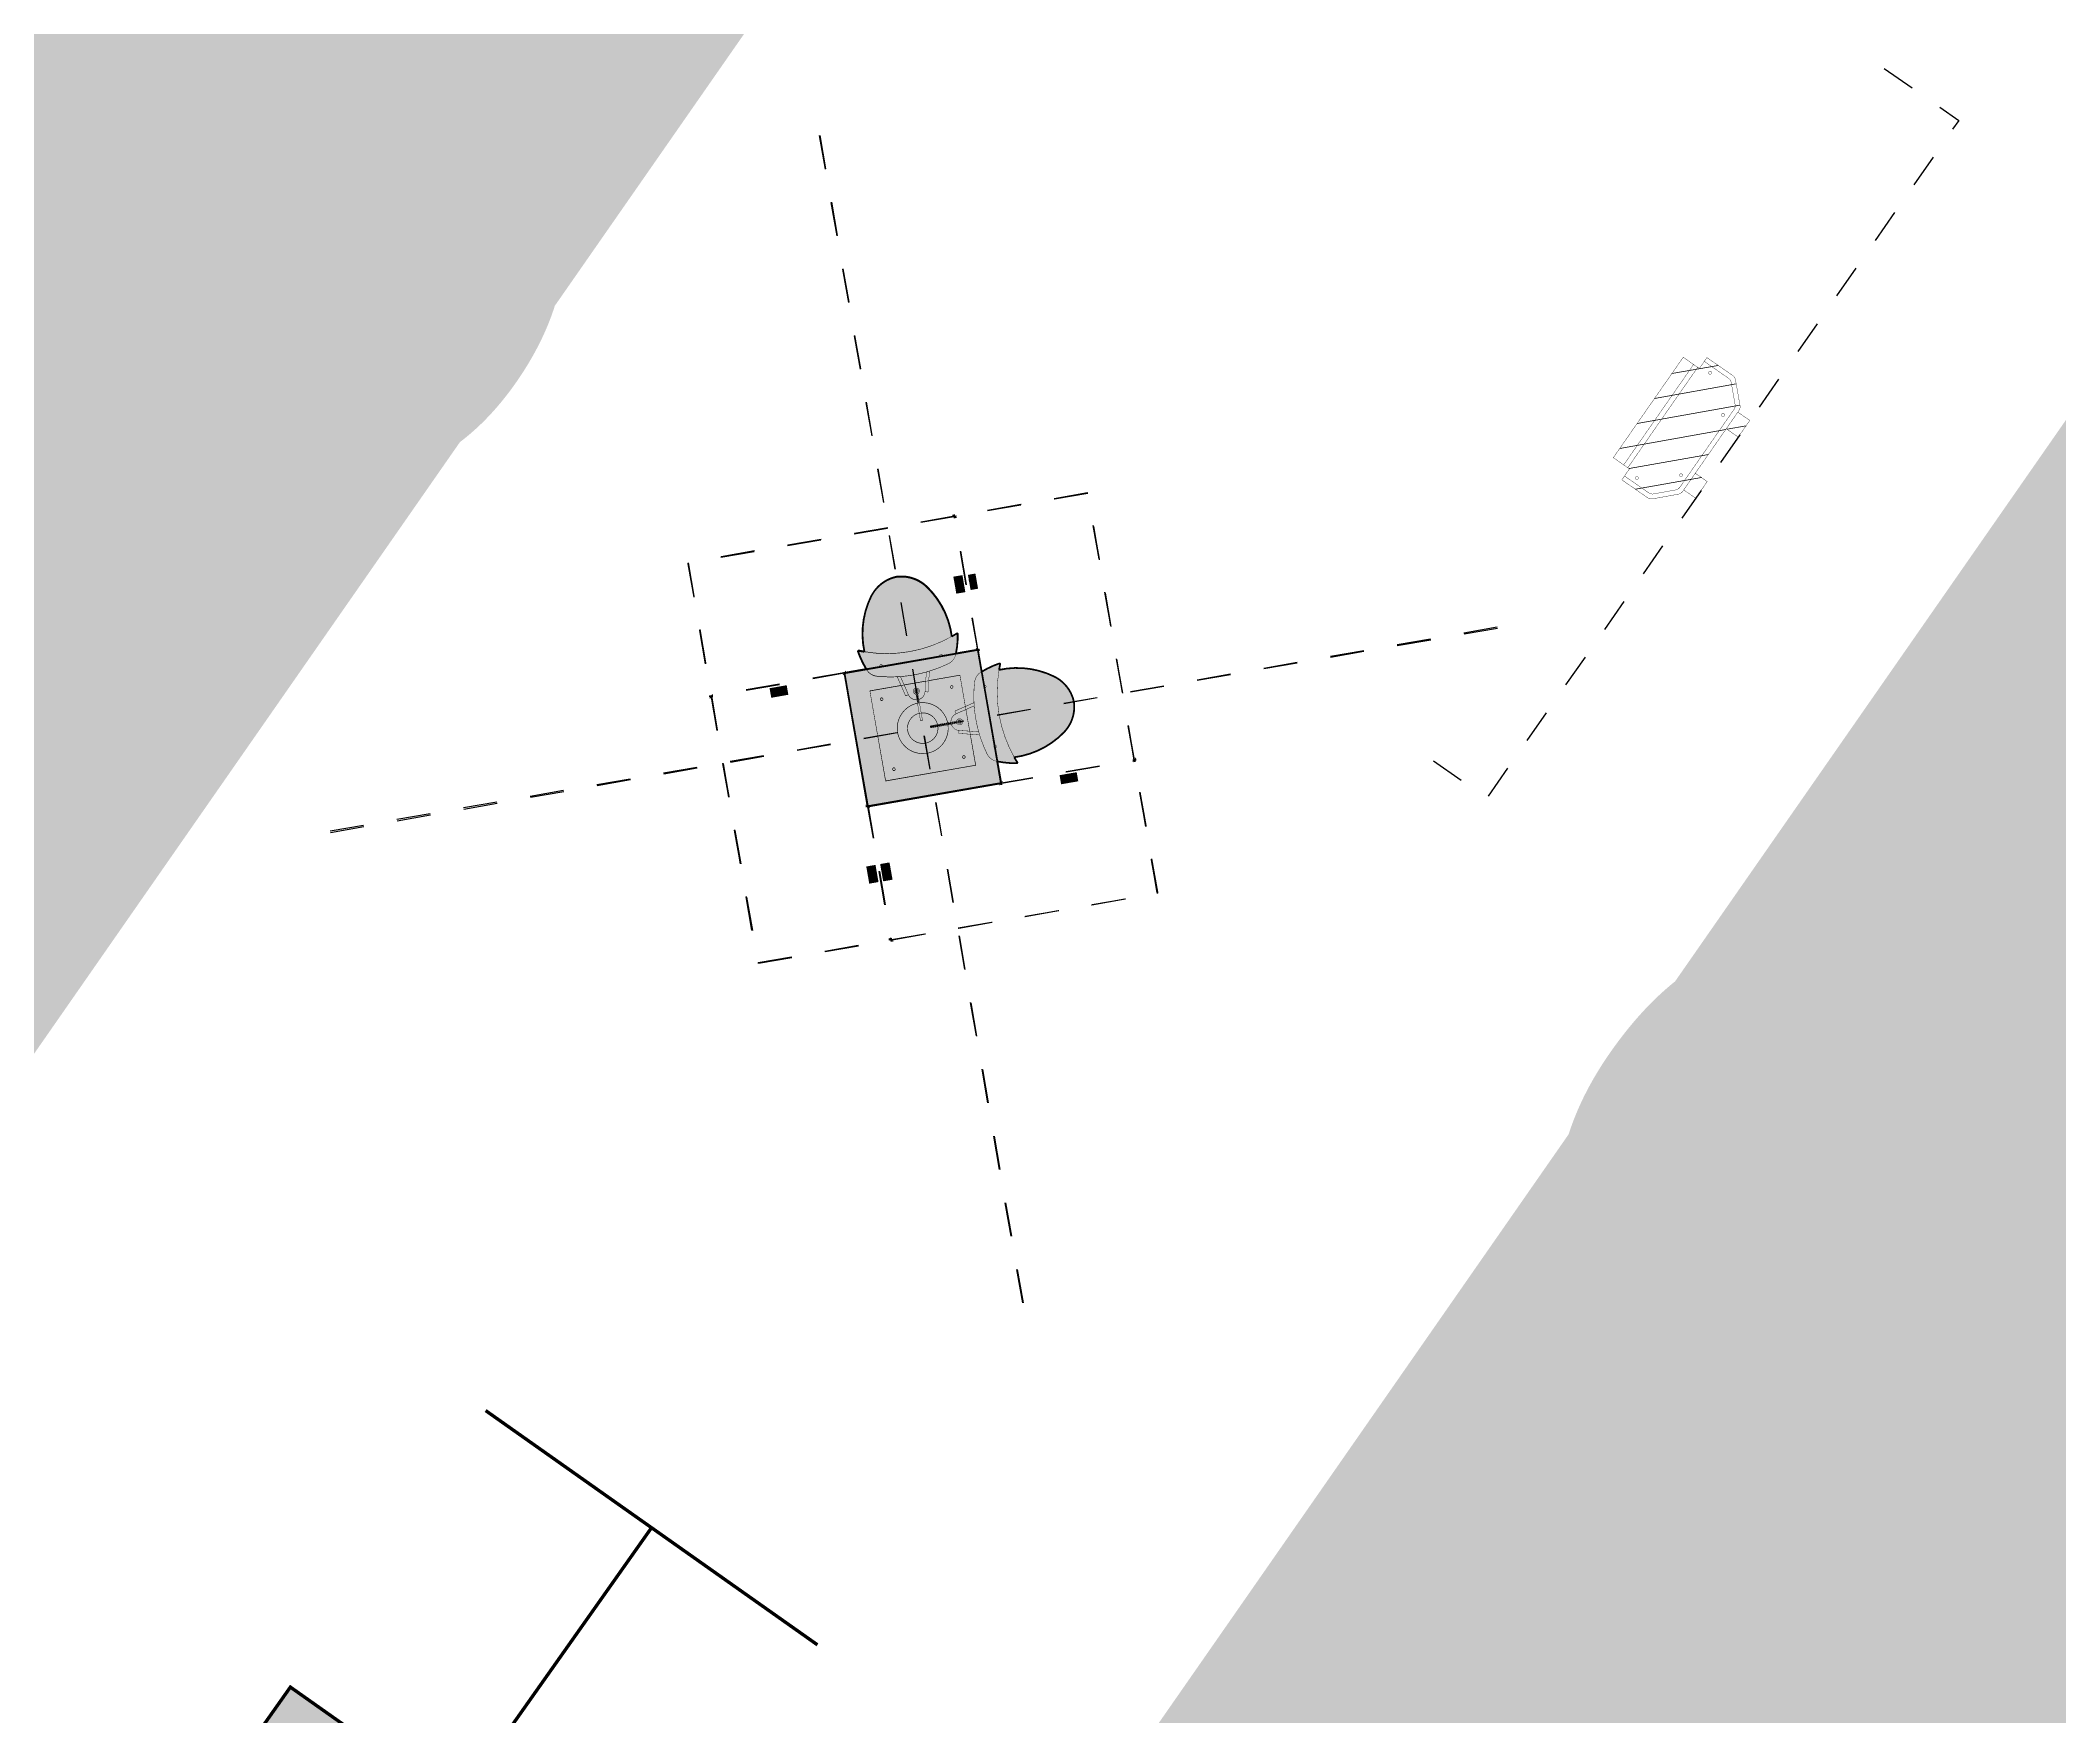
# Model space of a CAD drawing. Extents: x 218857 to 219044, y 632203 to 632441.
# Drawn here: x 218921.48 to 218927.44, y 632284.2 to 632289.16 of the extents above; entities that cross this region are included whole.
import ezdxf
from ezdxf.enums import TextEntityAlignment as Align

# ---------------------------------------------------------------- set-up
doc = ezdxf.new("R2018")
doc.units = 0
doc.header["$MEASUREMENT"] = 0
doc.linetypes.add('TRAZOS', pattern=[19.049999999999997, 12.7, -6.35])
doc.layers.get('0').update_dxf_attribs({"color": 4})
doc.layers.get('Defpoints').update_dxf_attribs({"color": 3, "lineweight": 30})
doc.layers.add('PC_T7200_002_SG-GRAL-HIDDEN DATA', color=150, linetype='TRAZOS', true_color=0x007fff, plot=False)
doc.layers.add('PC_T7200_520_SG-LOT 25-SIGNALS', color=1, linetype='Continuous', true_color=0xff0000)
doc.layers.add('PC_T7200_522_SG-LOT 25-AXLE COUNTER', color=7, linetype='Continuous', true_color=0xff0002)
doc.styles.add('ARIAL NARROW', font='ARIALN.TTF')
doc.styles.get("Standard").update_dxf_attribs({"font": 'arial.ttf'})
doc.dimstyles.new('1-10', dxfattribs={"dimscale": 10, "dimtxt": 0.0018, "dimasz": 0.001, "dimexe": 0.0005, "dimexo": 0.0005, "dimgap": 0.0008, "dimtad": 1, "dimzin": 1, "dimtxsty": 'ARIAL NARROW', "dimblk": 'ARCHTICK', "dimcen": 0.0015, "dimdle": 0.0005, "dimclrd": 256, "dimclre": 256, "dimclrt": 256, "dimazin": 0, "dimtfac": 1, "dimtmove": 0, "dimatfit": 3, "dimfxl": 0.004, "dimfxlon": 1, "dimtfill": 2, "dimtfillclr": 255, "dimlwd": -1, "dimlwe": -1, "dimarcsym": 0})

# ---------------------------------------------------------------- blocks, each defined once
blk = doc.blocks.new('_ArchTick')
at = {"color": 0, "linetype": 'ByBlock', "const_width": 0.15}
blk.add_lwpolyline([(-0.5, -0.5), (0.5, 0.5)], dxfattribs=at)
blk = doc.blocks.new('*D9')
at = {"layer": 'Defpoints', "color": 0, "linetype": 'TRAZOS', "ltscale": 0.005, "transparency": 16777216}
for p in [(-1.220024815875804, 0.05799999999999272), (-1.220024815875804, 0.05799999999999272), (-0.2200000000011642, 0.05799999999999272)]:
    blk.add_point(p, dxfattribs=at)
at = {"layer": 'PC_T7200_002_SG-GRAL-HIDDEN DATA', "ltscale": 0.005, "transparency": 16777216}
for p, q in [((-1.220024815875804, 0.05799999999999273), (-1.220024815875804, 0.06299999999999273)), ((-0.2200000000011642, 0.05799999999999273), (-0.2200000000011642, 0.06299999999999273)), ((-0.2150000000011641, 0.05799999999999272), (-1.225024815875804, 0.05799999999999272))]:
    blk.add_line(p, q, dxfattribs=at)
at = {"layer": 'PC_T7200_002_SG-GRAL-HIDDEN DATA', "linetype": 'TRAZOS', "ltscale": 0.005, "transparency": 16777216, "xscale": 0.01, "yscale": 0.01, "zscale": 0.01, "rotation": 180}
blk.add_blockref('_ArchTick', (-1.220024815875804, 0.05799999999999272), dxfattribs=at)
at = {"layer": 'PC_T7200_002_SG-GRAL-HIDDEN DATA', "linetype": 'TRAZOS', "ltscale": 0.005, "transparency": 16777216, "xscale": 0.01, "yscale": 0.01, "zscale": 0.01}
blk.add_blockref('_ArchTick', (-0.2200000000011642, 0.05799999999999272), dxfattribs=at)
at = {"layer": 'PC_T7200_002_SG-GRAL-HIDDEN DATA', "linetype": 'TRAZOS', "ltscale": 0.005, "transparency": 16777216, "insert": (-0.7200124079384841, 0.07681718963164347), "char_height": 0.018, "attachment_point": 5, "style": 'ARIAL NARROW', "bg_fill": 1, "box_fill_scale": 1.1, "bg_fill_color": 255, "bg_fill_transparency": 0}
blk.add_mtext('1,00', dxfattribs=at)
blk = doc.blocks.new('*D10')
at = {"layer": 'Defpoints', "color": 0, "linetype": 'TRAZOS', "ltscale": 0.005, "transparency": 16777216}
for p in [(0.2200000000011642, 0.05799999999999272), (1.219975184124195, 0.05799999999999107), (1.219975184124195, 0.05799999999999107)]:
    blk.add_point(p, dxfattribs=at)
at = {"layer": 'PC_T7200_002_SG-GRAL-HIDDEN DATA', "ltscale": 0.005, "transparency": 16777216}
for p, q in [((0.2200000000011642, 0.05799999999999438), (0.2200000000011642, 0.06299999999999438)), ((1.219975184124195, 0.05799999999999107), (1.219975184124195, 0.06299999999999106)), ((0.2150000000011641, 0.05799999999999107), (1.224975184124195, 0.05799999999999107))]:
    blk.add_line(p, q, dxfattribs=at)
at = {"layer": 'PC_T7200_002_SG-GRAL-HIDDEN DATA', "linetype": 'TRAZOS', "ltscale": 0.005, "transparency": 16777216, "xscale": 0.01, "yscale": 0.01, "zscale": 0.01, "rotation": 180}
blk.add_blockref('_ArchTick', (0.2200000000011642, 0.05799999999999107), dxfattribs=at)
at = {"layer": 'PC_T7200_002_SG-GRAL-HIDDEN DATA', "linetype": 'TRAZOS', "ltscale": 0.005, "transparency": 16777216, "xscale": 0.01, "yscale": 0.01, "zscale": 0.01}
blk.add_blockref('_ArchTick', (1.219975184124195, 0.05799999999999107), dxfattribs=at)
at = {"layer": 'PC_T7200_002_SG-GRAL-HIDDEN DATA', "linetype": 'TRAZOS', "ltscale": 0.005, "transparency": 16777216, "insert": (0.7199875920626797, 0.07681718963164182), "char_height": 0.018, "attachment_point": 5, "style": 'ARIAL NARROW', "bg_fill": 1, "box_fill_scale": 1.1, "bg_fill_color": 255, "bg_fill_transparency": 0}
blk.add_mtext('1,00', dxfattribs=at)
blk = doc.blocks.new('*D18')
at = {"layer": 'Defpoints', "color": 0, "linetype": 'TRAZOS', "ltscale": 0.005, "transparency": 16777216}
for p in [(0.1998254115829177, 0.5998543394666401), (0.1998254115829275, 0.5998543394666401), (0.1999302742263326, 0.1997845262979824)]:
    blk.add_point(p, dxfattribs=at)
at = {"layer": 'PC_T7200_002_SG-GRAL-HIDDEN DATA', "ltscale": 0.005, "transparency": 16777216}
for p, q in [((0.1998254115829078, 0.5998543394666401), (0.1948254115829078, 0.5998543394666401)), ((0.1998254115829276, 0.1947845262979824), (0.1998254115829275, 0.6048543394666401)), ((0.1998254115829276, 0.1997845262979824), (0.1948254115829276, 0.1997845262979824))]:
    blk.add_line(p, q, dxfattribs=at)
at = {"layer": 'PC_T7200_002_SG-GRAL-HIDDEN DATA', "linetype": 'TRAZOS', "ltscale": 0.005, "transparency": 16777216, "xscale": 0.01, "yscale": 0.01, "zscale": 0.01}
for p, rotation in [((0.1998254115829275, 0.5998543394666401), 90), ((0.1998254115829276, 0.1997845262979824), 270)]:
    blk.add_blockref('_ArchTick', p, dxfattribs=dict(at, rotation=rotation))
at = {"layer": 'PC_T7200_002_SG-GRAL-HIDDEN DATA', "linetype": 'TRAZOS', "ltscale": 0.005, "transparency": 16777216, "insert": (0.1810082219512769, 0.3998194328823111), "char_height": 0.018, "attachment_point": 5, "rotation": 90, "style": 'ARIAL NARROW', "bg_fill": 1, "box_fill_scale": 1.25, "bg_fill_color": 255, "bg_fill_transparency": 0}
blk.add_mtext('0,40', dxfattribs=at)
blk = doc.blocks.new('*D19')
at = {"layer": 'Defpoints', "color": 0, "linetype": 'TRAZOS', "ltscale": 0.005, "transparency": 16777216}
for p in [(0.2002095269009924, -0.2002154493326174), (0.5995878779013221, -0.2002154493326174), (0.5995878779013221, -0.2002154493326174)]:
    blk.add_point(p, dxfattribs=at)
at = {"layer": 'PC_T7200_002_SG-GRAL-HIDDEN DATA', "ltscale": 0.005, "transparency": 16777216}
for p, q in [((0.1952095269009924, -0.2002154493326174), (0.6045878779013221, -0.2002154493326174)), ((0.2002095269009924, -0.2002154493326174), (0.2002095269009924, -0.1952154493326174)), ((0.5995878779013221, -0.2002154493326174), (0.5995878779013221, -0.1952154493326174))]:
    blk.add_line(p, q, dxfattribs=at)
at = {"layer": 'PC_T7200_002_SG-GRAL-HIDDEN DATA', "linetype": 'TRAZOS', "ltscale": 0.005, "transparency": 16777216, "xscale": 0.01, "yscale": 0.01, "zscale": 0.01, "rotation": 180}
blk.add_blockref('_ArchTick', (0.2002095269009924, -0.2002154493326174), dxfattribs=at)
at = {"layer": 'PC_T7200_002_SG-GRAL-HIDDEN DATA', "linetype": 'TRAZOS', "ltscale": 0.005, "transparency": 16777216, "xscale": 0.01, "yscale": 0.01, "zscale": 0.01}
blk.add_blockref('_ArchTick', (0.5995878779013221, -0.2002154493326174), dxfattribs=at)
at = {"layer": 'PC_T7200_002_SG-GRAL-HIDDEN DATA', "linetype": 'TRAZOS', "ltscale": 0.005, "transparency": 16777216, "insert": (0.3998987024011572, -0.1813982597009666), "char_height": 0.018, "attachment_point": 5, "style": 'ARIAL NARROW', "bg_fill": 1, "box_fill_scale": 1.25, "bg_fill_color": 255, "bg_fill_transparency": 0}
blk.add_mtext('0,40', dxfattribs=at)
blk = doc.blocks.new('*D20')
at = {"layer": 'Defpoints', "color": 0, "linetype": 'TRAZOS', "ltscale": 0.005, "transparency": 16777216}
for p in [(-0.5993081402864358, 0.1997845262979823), (-0.5993081402864358, 0.1997845262979823), (-0.199929789286106, 0.1997845262979823)]:
    blk.add_point(p, dxfattribs=at)
at = {"layer": 'PC_T7200_002_SG-GRAL-HIDDEN DATA', "ltscale": 0.005, "transparency": 16777216}
for p, q in [((-0.194929789286106, 0.1997845262979823), (-0.6043081402864358, 0.1997845262979823)), ((-0.5993081402864358, 0.1997845262979823), (-0.5993081402864358, 0.2047845262979823)), ((-0.199929789286106, 0.1997845262979823), (-0.199929789286106, 0.2047845262979823))]:
    blk.add_line(p, q, dxfattribs=at)
at = {"layer": 'PC_T7200_002_SG-GRAL-HIDDEN DATA', "linetype": 'TRAZOS', "ltscale": 0.005, "transparency": 16777216, "xscale": 0.01, "yscale": 0.01, "zscale": 0.01, "rotation": 180}
blk.add_blockref('_ArchTick', (-0.5993081402864358, 0.1997845262979823), dxfattribs=at)
at = {"layer": 'PC_T7200_002_SG-GRAL-HIDDEN DATA', "linetype": 'TRAZOS', "ltscale": 0.005, "transparency": 16777216, "xscale": 0.01, "yscale": 0.01, "zscale": 0.01}
blk.add_blockref('_ArchTick', (-0.199929789286106, 0.1997845262979823), dxfattribs=at)
at = {"layer": 'PC_T7200_002_SG-GRAL-HIDDEN DATA', "linetype": 'TRAZOS', "ltscale": 0.005, "transparency": 16777216, "insert": (-0.3996189647862709, 0.218601715929633), "char_height": 0.018, "attachment_point": 5, "style": 'ARIAL NARROW', "bg_fill": 1, "box_fill_scale": 1.25, "bg_fill_color": 255, "bg_fill_transparency": 0}
blk.add_mtext('0,40', dxfattribs=at)
blk = doc.blocks.new('*D13')
at = {"layer": 'Defpoints', "color": 0, "linetype": 'TRAZOS', "ltscale": 0.005, "transparency": 16777216}
for p in [(-0.1999996024547671, -0.2002154493326175), (-0.1999996024547671, -0.6002154493326176), (-0.1999996024547674, -0.6002154493326176)]:
    blk.add_point(p, dxfattribs=at)
at = {"layer": 'PC_T7200_002_SG-GRAL-HIDDEN DATA', "ltscale": 0.005, "transparency": 16777216}
for p, q in [((-0.1999996024547675, -0.2002154493326175), (-0.2049996024547675, -0.2002154493326175)), ((-0.1999996024547675, -0.1952154493326175), (-0.1999996024547674, -0.6052154493326176)), ((-0.1999996024547674, -0.6002154493326176), (-0.2049996024547674, -0.6002154493326176))]:
    blk.add_line(p, q, dxfattribs=at)
at = {"layer": 'PC_T7200_002_SG-GRAL-HIDDEN DATA', "linetype": 'TRAZOS', "ltscale": 0.005, "transparency": 16777216, "xscale": 0.01, "yscale": 0.01, "zscale": 0.01}
for p, rotation in [((-0.1999996024547675, -0.2002154493326175), 90), ((-0.1999996024547674, -0.6002154493326176), 270)]:
    blk.add_blockref('_ArchTick', p, dxfattribs=dict(at, rotation=rotation))
at = {"layer": 'PC_T7200_002_SG-GRAL-HIDDEN DATA', "linetype": 'TRAZOS', "ltscale": 0.005, "transparency": 16777216, "insert": (-0.2188167920864183, -0.4002154493326174), "char_height": 0.018, "attachment_point": 5, "rotation": 90, "style": 'ARIAL NARROW', "bg_fill": 1, "box_fill_scale": 1.1, "bg_fill_color": 255, "bg_fill_transparency": 0}
blk.add_mtext('0,40', dxfattribs=at)
blk = doc.blocks.new('PC_T7200_(CAFS)_P1')
at = {"lineweight": 0}
h = blk.add_hatch(dxfattribs=at)
h.set_pattern_fill('ANSI31', color=256, scale=0.02)
h.set_pattern_definition([(45, (0, 0), (-0.04490128060534577, 0.04490128060534577), [])])
edge = h.paths.add_edge_path()
edge.add_line((-0.2200000000011642, 0.05799999999999272), (-0.2200000000011642, 0.150749987067627))
edge.add_arc((-0.2000747624312768, 0.1507499870918174), 0.01992523756988734, 134.8360176547205, 180.0000000695605, ccw=False)
edge.add_line((-0.214123651443515, 0.1648795238760954), (-0.1594869286345784, 0.2192043941067254))
edge.add_arc((-0.1454380397448777, 0.2050748573540543), 0.01992523746107528, 89.99999988377391, 134.8360174689338, ccw=False)
edge.add_line((-0.1454380397044588, 0.2250000948151296), (-0.1398878562322352, 0.2250000000530576))
edge.add_line((-0.1398878562322352, 0.2250000000530576), (-0.139999999984866, 0.2679999999999723))
edge.add_line((-0.139999999984866, 0.2679999999999723), (-0.0801121438271366, 0.2679999999999723))
edge.add_line((-0.0801121438271366, 0.2679999999999723), (-0.0801121438271366, 0.2250000000530576))
edge.add_line((-0.0801121438271366, 0.2250000000530576), (0.08011214373982511, 0.2250000000530576))
edge.add_line((0.08011214373982511, 0.2250000000530576), (0.07999999998719431, 0.2679999999999723))
edge.add_line((0.07999999998719431, 0.2679999999999723), (0.1398878561449237, 0.2679999999999723))
edge.add_line((0.1398878561449237, 0.2679999999999723), (0.1398878561449237, 0.2250000000530576))
edge.add_line((0.1398878561449237, 0.2250000000530576), (0.1454380397044588, 0.2250000948151296))
edge.add_arc((0.1454380397303258, 0.2050748573893285), 0.01992523742580116, 45.16398248922161, 90.0000000743816, ccw=False)
edge.add_line((0.1594869286054745, 0.2192043941067254), (0.214123651443515, 0.1648795237596801))
edge.add_arc((0.2000747625712357, 0.1507499870336098), 0.01992523742992847, 9.78178036348254e-08, 45.163982512657924, ccw=False)
edge.add_line((0.2200000000011642, 0.150749987067627), (0.2200000000011642, 0.05799999999999272))
edge.add_line((0.2200000000011642, 0.05799999999999272), (0.1806871313310694, 0.05799999999999272))
edge.add_line((0.1806871313310694, 0.05799999999999272), (0.1806871313310694, 0))
edge.add_line((0.1806871313310694, 0), (-0.1806871313310694, 0))
edge.add_line((-0.1806871313310694, 0), (-0.1806871313310694, 0.05799999999999272))
edge.add_line((-0.1806871313310694, 0.05799999999999272), (-0.2200000000011642, 0.05799999999999272))
at = {"const_width": 0.001, "flags": 128}
for points in [[(-0.2200000000011642, 0.05799999999999272), (-0.2200000000011642, 0.150749987067627, -0.1996562915409382), (-0.214123651443515, 0.1648795238760954), (-0.1594869286345784, 0.2192043941067254, -0.1981686549439758), (-0.1454380397044588, 0.2250000948151296), (-0.1398878562322352, 0.2250000000530576), (-0.139999999984866, 0.2679999999999723), (-0.0801121438271366, 0.2679999999999723), (-0.0801121438271366, 0.2250000000530576), (0.08011214373982511, 0.2250000000530576), (0.07999999998719431, 0.2679999999999723), (0.1398878561449237, 0.2679999999999723), (0.1398878561449237, 0.2250000000530576), (0.1454380397044588, 0.2250000948151296, -0.1981686549439758), (0.1594869286054745, 0.2192043941067254), (0.214123651443515, 0.1648795237596801, -0.1996562915409381), (0.2200000000011642, 0.150749987067627), (0.2200000000011642, 0.05799999999999272), (0.1806871313310694, 0.05799999999999272), (0.1806871313310694, 0), (-0.1806871313310694, 0), (-0.1806871313310694, 0.05799999999999272)], [(-0.1135330315055325, 0.1938041272520742, 1), (-0.1045330315055326, 0.1938041272520742, 1)], [(0.1035215124529787, 0.1938041272520742, 1), (0.1125215124529786, 0.1938041272520742, 1)], [(-0.1949559752729255, 0.09139999999999998, 1), (-0.1859559752729256, 0.09139999999999998, 1)], [(0.1839329371969216, 0.09139999999999998, 1), (0.1929329371969215, 0.09139999999999998, 1)]]:
    blk.add_lwpolyline(points, format="xyb", close=True, dxfattribs=at)
blk.add_lwpolyline([(-0.206204032379901, 0.05799999999999272), (-0.206204032379901, 0.1450123670110202, -0.1996562915409382), (-0.2003276838222519, 0.1591419037030732), (-0.1537955675448757, 0.2054084264272547, -0.1981686549439758), (-0.1397466786147561, 0.2112041272520742), (0.1397466785856523, 0.2112041272520742, -0.1981686549439758), (0.1537955675157718, 0.2054084264272547), (0.2003276838222519, 0.1591419037030732, -0.1996562915409382), (0.2062040323507972, 0.1450123670110202), (0.2062040323507972, 0.05799999999999272)], format="xyb", dxfattribs=at)
for points in [[(-0.1398878562322352, 0.2250000000530576), (-0.0801121438271366, 0.2250000000530576)], [(0.1398878561449237, 0.2250000000530576), (0.08011214373982511, 0.2250000000530576)], [(0.1806871313310694, 0.05203820171300322), (-0.1806871313310694, 0.05203820171300322)], [(-0.1806871313310694, 0.03730017109774053), (0.1806871313310694, 0.03730017109774053)]]:
    blk.add_lwpolyline(points, dxfattribs=at)
at = {"layer": 'PC_T7200_002_SG-GRAL-HIDDEN DATA', "linetype": 'TRAZOS', "ltscale": 0.005, "flags": 128}
blk.add_lwpolyline([(1.219975184124195, 0), (1.219975184124196, 0.2679999999999723), (-1.220024815875804, 0.2679999999999723), (-1.220024815875804, 0)], dxfattribs=at)
at = {"layer": 'PC_T7200_002_SG-GRAL-HIDDEN DATA', "linetype": 'TRAZOS', "ltscale": 0.005}
for base, p1, p2, picture, middle in [((-1.220024815875804, 0.05799999999999272), (-0.2200000000011642, 0.05799999999999272), (-1.220024815875804, 0.05799999999999272), '*D9', (-0.7200124079384841, 0.07681718963164347)), ((1.219975184124195, 0.05799999999999107), (0.2200000000011642, 0.05799999999999272), (1.219975184124195, 0.05799999999999107), '*D10', (0.7199875920626797, 0.07681718963164182))]:
    dim = blk.add_linear_dim(base=base, p1=p1, p2=p2, dimstyle='1-10', dxfattribs=at)
    dim.commit()
    dim.dimension.update_dxf_attribs({"geometry": picture, "text_midpoint": middle})
blk = doc.blocks.new('*U33')
at = {"color": 0, "xscale": -1, "rotation": 180}
blk.add_blockref('PC_T7200_(CAFS)_P1', (0, -0.6000000000000005), dxfattribs=at)
at = {"style": 'ARIAL NARROW'}
for tag, height, flags, p in [('AT018', 0.25, 9, (2.214742717153568, 0.9778455024445423)), ('AT008', 0.25, 9, (2.214742717140977, 0.5778455024445419)), ('AT004', 0.25, 9, (2.214742717128384, 0.1778455024445424)), ('AT000', 0.25, 8, (2.214742717115792, -0.2221544975554568)), ('AT003', 0.25, 8, (2.214742717103199, -0.6221544975554572)), ('AT001', 0.4999999999999999, 8, (2.214699083828053, -2.022154497555455)), ('GIS01', 0.25, 9, (2.214699083806018, -2.722154497555455)), ('GIS02', 0.25, 9, (2.214699083793427, -3.122154497555456)), ('GIS03', 0.25, 9, (2.214699083780832, -3.522154497555455)), ('GIS04', 0.25, 9, (2.214699083768242, -3.922154497555455)), ('GIS05', 0.25, 9, (2.214699083755649, -4.322154497555456)), ('GIS06', 0.25, 9, (2.214699083743056, -4.722154497555456)), ('GIS07', 0.25, 9, (2.214699083730464, -5.122154497555456)), ('GIS08', 0.25, 9, (2.214699083717871, -5.522154497555455)), ('GIS09', 0.25, 9, (2.21469908370528, -5.922154497555455)), ('GIS10', 0.25, 9, (2.214699083692686, -6.322154497555456))]:
    blk.add_attdef(tag, text='', height=height, rotation=359.9999999981962, dxfattribs=dict(at, flags=flags)).set_placement(p, align=Align.MIDDLE_CENTER)
at = {"lineweight": 30, "flags": 104}
for tag, p in [('X=INSERTIONPOINT', (-2.776304349756874, -0.9876217552428104)), ('Y=INSERTIONPOINT', (-2.776092184910496, -1.387621755242817))]:
    blk.add_attdef(tag, text='', height=0.25, dxfattribs=at).set_placement(p, align=Align.MIDDLE_CENTER)
at = {"style": 'ARIAL NARROW', "flags": 9}
for tag, rotation, p in [('AT006', 359.9999999981962, (5.214699083828053, -2.022154497649897)), ('AT005', 359.9999999981962, (8.214699083828055, -2.022154497744339)), ('AT007', 314.9999999981962, (11.00308743147637, -2.022154497832118))]:
    blk.add_attdef(tag, text='', height=0.25, rotation=rotation, dxfattribs=at).set_placement(p, align=Align.MIDDLE_LEFT)
blk = doc.blocks.new('*U39')
at = {"layer": 'PC_T7200_002_SG-GRAL-HIDDEN DATA', "linetype": 'TRAZOS', "ltscale": 0.005}
blk.add_line((-5.012860116708008, 0.187838208023475), (-1.012860116708009, 0.1878382078763295), dxfattribs=at)
at = {"color": 0, "xscale": -1, "rotation": 180}
blk.add_blockref('PC_T7200_(CAFS)_P1', (0, -0.6000000000000005), dxfattribs=at)
at = {"style": 'ARIAL NARROW'}
for tag, height, flags, p in [('AT018', 0.25, 9, (-3.012816483366577, 3.1878382079499)), ('AT008', 0.25, 9, (-3.012816483381291, 2.7878382079499)), ('AT004', 0.25, 9, (-3.012816483396006, 2.3878382079499)), ('AT000', 0.25, 8, (-3.012816483410721, 1.9878382079499)), ('AT003', 0.25, 8, (-3.012816483425435, 1.5878382079499)), ('AT001', 0.5, 8, (-3.012860116708009, 0.1878382079499018)), ('GIS01', 0.25, 9, (-3.012860116733759, -0.5121617920500984)), ('GIS02', 0.25, 9, (-3.012860116748474, -0.9121617920500974)), ('GIS03', 0.25, 9, (-3.012860116763189, -1.312161792050098)), ('GIS04', 0.25, 9, (-3.012860116777903, -1.712161792050096)), ('GIS05', 0.25, 9, (-3.012860116792618, -2.112161792050098)), ('GIS06', 0.25, 9, (-3.012860116807333, -2.512161792050099)), ('GIS07', 0.25, 9, (-3.012860116822047, -2.912161792050097)), ('GIS08', 0.25, 9, (-3.012860116836762, -3.312161792050098)), ('GIS09', 0.25, 9, (-3.012860116851477, -3.7121617920501)), ('GIS10', 0.25, 9, (-3.01286011686619, -4.112161792050098))]:
    blk.add_attdef(tag, text='', height=height, rotation=359.9999999978923, dxfattribs=dict(at, flags=flags)).set_placement(p, align=Align.MIDDLE_CENTER)
at = {"lineweight": 30, "flags": 104}
for tag, p in [('X=INSERTIONPOINT', (-8.003863550287448, 1.222370950289029)), ('Y=INSERTIONPOINT', (-8.003651385443192, 0.8223709502890214))]:
    blk.add_attdef(tag, text='', height=0.25, dxfattribs=at).set_placement(p, align=Align.MIDDLE_CENTER)
at = {"style": 'ARIAL NARROW', "flags": 9}
for tag, rotation, p in [('AT006', 359.9999999978923, (-0.01286011670800802, 0.187838207839543)), ('AT005', 359.9999999978923, (2.987139883291992, 0.1878382077291832)), ('AT007', 314.9999999978922, (5.77552823094031, 0.1878382076266075))]:
    blk.add_attdef(tag, text='', height=0.25, rotation=rotation, dxfattribs=at).set_placement(p, align=Align.MIDDLE_LEFT)
blk = doc.blocks.new('PC_T7200_(CAFS)_BQ1')
h = blk.add_hatch(color=255)
h.dxf.hatch_style = 1
h.paths.add_polyline_path([(0.1999302742263325, 0.1997845262979823), (-0.1998599761174447, 0.1997845262979822), (-0.199999602454767, -0.2002154493326174), (-0.1343418751112662, -0.2002383682039834, 0.054192459885816), (-0.1494960569648304, -0.2558042024631642, 0.5841678409130379), (-0.1467670674767373, -0.2579723626524836, -0.01084924391094635), (-0.1309783669577555, -0.2519514031328498, 0.1685763664127019), (-0.08397709844084536, -0.4086544499752965, 0.2306936481726479), (3.514905444421124e-05, -0.4536734373069677, 0.2306924025069526), (0.08404654033782644, -0.4086538316872964, 0.1685759887756587), (0.1310486650666433, -0.2519514031328497, -0.01084924391577494), (0.1468373646507923, -0.2579723651249878, 0.5841678380595307), (0.1495663541419263, -0.2558042049529353, 0.05419246192721883), (0.1344121732201559, -0.2002383682039834), (0.2000699005636548, -0.2002154493326174)])
h = blk.add_hatch(color=0)
h.dxf.hatch_style = 1
h.paths.add_polyline_path([(0.003008679905519562, -0.02296317009147941), (0.003016337042693194, -0.04489925135712978, 29.9602874050286), (-0.002984990719423122, -0.04490134621579499), (-0.002992647856594253, -0.02296526495014461)])
at = {"color": 0, "flags": 128}
for points, const_width in [([(0.1344121732201559, -0.2002383682039834), (0.2000699005636548, -0.2002154493326174), (0.1999302742263325, 0.1997845262979823), (-0.1998599761174447, 0.1997845262979823), (-0.199999602454767, -0.2002154493326174), (-0.1343418751112662, -0.2002383682039834)], 0.005), ([(0.04160792548547909, -0.1352707590389386), (0.1350472152438156, -0.1352381425724758), (0.1349529674661267, 0.1347618409781859), (-0.135047016084535, 0.1346675932004899), (-0.134952768306839, -0.1353323903501717), (-0.04151347854843856, -0.1352997738837018)], 0.001), ([(-0.04818634480643191, -0.1624022104735019), (-0.03346393456296703, -0.1026058389226066)], 0.001), ([(-0.02486908066070037, -0.1047229704604504), (-0.03346393456296703, -0.1026058389226066)], 0.001), ([(0.02494218501983148, -0.1047055830479309), (0.03353555879106529, -0.1025824516865299)], 0.001), ([(0.04829971118595444, -0.1623685304849474), (0.03353555879106529, -0.1025824516865299)], 0.001), ([(-0.03239658402628742, -0.1352965914870339), (0.03249103096333505, -0.1352739414356066)], 0.001)]:
    blk.add_lwpolyline(points, dxfattribs=dict(at, const_width=const_width))
at = {"color": 0, "const_width": 0.001, "flags": 128}
for points in [[(-0.1050372438918858, 0.1086770542286288, 22918.31179205733), (-0.1050365459369405, 0.1086770542895366)], [(0.1049431952734776, 0.1086770542286288, -22918.31179205733), (0.1049424973185322, 0.1086770542895366)], [(-0.1050372438918858, -0.1091533558229187, -22918.31179205733), (-0.1050365459369405, -0.1091533558838265)], [(4.0617368973761e-05, -0.1163601860744734, 1.000089810340721), (3.677768616205945e-05, -0.1053603055384826, 1.000089810340721)], [(3.988464797521907e-05, -0.1142610951330667, 0.9999999999997388), (3.751051173828124e-05, -0.107459696087929, 0.9999999999997388)], [(0.1049431952734776, -0.1091533558229187, 22918.31179205733), (0.1049424973185322, -0.1091533558838265)], [(-0.0899331613742691, -0.2060156570925074, 22918.31179205733), (-0.0899338593292145, -0.2060156571534151)], [(0.09003373287736571, -0.2059528367929744, 22918.31179205733), (0.09003303492242032, -0.2059528368538821)]]:
    blk.add_lwpolyline(points, format="xyb", close=True, dxfattribs=at)
at = {"color": 0, "flags": 128}
for points, const_width in [([(0.003026922845378754, -0.07522534095063804, 50.1597662558647), (-0.002974404916742168, -0.07522743580929614)], 0.001), ([(0.003016337042692774, -0.0448992513571298, 29.96028740503221), (-0.00298499071942282, -0.044901346215795)], 0.001), ([(0.03892372968529378, -0.1613225639634379), (0.02494633616819164, -0.1047223929641632, 0.08696530387047699), (0.02113046142598285, -0.09617862266290444, 0.2122528525180013), (0.003030468810784503, -0.08538378314085548), (0.003008679905519562, -0.02296317009147941), (-0.002992647856594255, -0.02296526495014461), (-0.002970858951336419, -0.08538587799952779, 0.2122528525180013), (-0.02106331093661162, -0.09619335106853555, 0.08696530387047699), (-0.02487322007250747, -0.104739783270638), (-0.03881109581297459, -0.1613496985375065)], 0.001), ([(-0.002970858951336419, -0.08538587799952779), (-0.002964928119084442, -0.1023764601563002, 0.8430598238932915), (4.183917040712082e-05, -0.1198603892204773, 0.8430598238932914), (0.003036399643029375, -0.102374365297635), (0.003030468810784503, -0.08538378314085548)], 0.001), ([(-0.1342723477234851, -0.2003321567985807, -0.002449954726749466), (-0.1333067980586196, -0.1979057957000947, -0.2310939804273659), (-0.1072381735935013, -0.1744640838164031, -0.03895083144523995), (-0.04818634480643191, -0.1624022104735019, -0.03101260562403125), (5.564558913540019e-05, -0.1594128637660646, -0.03101260562403125), (0.04829971118595444, -0.1623685304849474, -0.03895083144523995), (0.1073599463579169, -0.1743891749381277, -0.2310939804273659), (0.1334449298711247, -0.1978126817775632, -0.002449954726751359), (0.1344121732201555, -0.2002383682039834)], 0.001), ([(-0.1343787358675793, -0.200332193935074, 0.05409977318056679), (-0.1494964174444942, -0.2558064737915089, 0.5837821957835276), (-0.1467670689447402, -0.2579723632490953, -0.01084924492834517), (-0.1309783669577556, -0.2519514031328498, 0.1692337643552827), (-0.08360190306397719, -0.4091708260705644, 0.2291492769623433), (3.514905444390592e-05, -0.4536734373069677, 0.2291492769624395), (0.0836722011728881, -0.4091708260705289, 0.1692337643552418), (0.1310486650666434, -0.2519514031328498, -0.0108513263686187), (0.1468403703547558, -0.2579735838366233, 0.5836242357491792), (0.1495663542669021, -0.2558042057374763, 0.05409761224135461), (0.1344490339764689, -0.200332193935074)], 0.005), ([(0.1310486650666431, -0.2519514031328498, 0.08595552589622335), (8.004660092786331e-05, -0.2293166105093007, 0.0859555258962226), (-0.1308727378835359, -0.252042830953819)], 0.001)]:
    blk.add_lwpolyline(points, format="xyb", dxfattribs=dict(at, const_width=const_width))
at = {"layer": 'PC_T7200_002_SG-GRAL-HIDDEN DATA', "linetype": 'TRAZOS', "ltscale": 0.005}
blk.add_line((1.777070704617048, -0.0002210613790993438), (-1.771069221793691, -0.0002210613790993438), dxfattribs=at)
at = {"layer": 'PC_T7200_002_SG-GRAL-HIDDEN DATA', "linetype": 'TRAZOS', "ltscale": 0.005, "flags": 128}
blk.add_lwpolyline([(-0.5993779534550969, -0.6002154493326174), (0.5994482515639843, -0.6002154493326174), (0.5994482515639842, 0.5997845262979823), (-0.599377953455097, 0.5997845262979823)], close=True, dxfattribs=at)
at = {"layer": 'PC_T7200_002_SG-GRAL-HIDDEN DATA', "linetype": 'TRAZOS', "ltscale": 0.005}
for base, p1, p2, picture, middle in [((0.1998254115829275, 0.5998543394666401), (0.1999302742263325, 0.1997845262979823), (0.1998254115829176, 0.5998543394666399), '*D18', (0.1810082219512769, 0.3998194328823111)), ((-0.1999996024547674, -0.6002154493326176), (-0.199999602454767, -0.2002154493326174), (-0.199999602454767, -0.6002154493326174), '*D13', (-0.2188167920864183, -0.4002154493326174))]:
    dim = blk.add_linear_dim(base=base, p1=p1, p2=p2, angle=90, dimstyle='1-10', dxfattribs=at)
    dim.commit()
    dim.dimension.update_dxf_attribs({"geometry": picture, "text_midpoint": middle})
for base, p1, p2, picture, middle in [((-0.5993081402864358, 0.1997845262979823), (-0.199929789286106, 0.1997845262979823), (-0.5993081402864358, 0.1997845262979823), '*D20', (-0.3996189647862709, 0.218601715929633)), ((0.5995878779013221, -0.2002154493326174), (0.2002095269009924, -0.2002154493326174), (0.5995878779013221, -0.2002154493326174), '*D19', (0.3998987024011572, -0.1813982597009666))]:
    dim = blk.add_linear_dim(base=base, p1=p1, p2=p2, dimstyle='1-10', dxfattribs=at)
    dim.commit()
    dim.dimension.update_dxf_attribs({"geometry": picture, "text_midpoint": middle})
blk = doc.blocks.new('*U195')
at = {"true_color": 0xffffff}
h = blk.add_hatch(color=7, dxfattribs=at)
h.dxf.hatch_style = 1
h.paths.add_polyline_path([(2.331645337865269, 2.46542096706688), (1.486286538028474, 3.317106648253587), (2.337972219173919, 4.16246544804943), (3.183331019010717, 3.310779766862728)])
at = {"color": 0, "const_width": 0.01, "flags": 128}
blk.add_lwpolyline([(2.331645337865269, 2.46542096706688), (1.486286538028474, 3.317106648253587), (2.337972219173919, 4.16246544804943), (3.183331019010717, 3.310779766862728)], close=True, dxfattribs=at)
for points in [[(1.908965937988159, 2.891263807701215), (1.199227870332565, 2.186798141170545)], [(0.7765484704141672, 2.612640981763898), (1.621907270250964, 1.760955300577191)]]:
    blk.add_lwpolyline(points, dxfattribs=at)
at = {"color": 0}
blk.add_blockref('PC_T7200_(CAFS)_BQ1', (0, 0), dxfattribs=at)
at = {"style": 'ARIAL NARROW'}
for tag, height, rotation, flags, p in [('GIS10', 0.25, 225.1593772757216, 9, (-3.380453937408579, 10.48592621541365)), ('GIS09', 0.25, 225.1593772757216, 9, (-3.096825548458449, 10.20387136794323)), ('GIS08', 0.25, 225.1593772757216, 9, (-2.813197159508323, 9.921816520472825)), ('GIS07', 0.25, 225.1593772757216, 9, (-2.529568770558194, 9.639761673002413)), ('GIS06', 0.25, 225.1593772757216, 9, (-2.245940381608069, 9.357706825532004)), ('GIS05', 0.25, 225.1593772757216, 9, (-1.962311992657941, 9.075651978061595)), ('GIS04', 0.25, 225.1593772757216, 9, (-1.678683603707816, 8.793597130591182)), ('GIS03', 0.25, 225.1593772757216, 9, (-1.395055214757691, 8.511542283120773)), ('GIS02', 0.25, 225.1593772757216, 9, (-1.111426825807563, 8.229487435650368)), ('GIS01', 0.25, 225.1593772757216, 9, (-0.8277984368574361, 7.947432588179955)), ('AT001', 0.4999999999999982, 225.1593772823916, 8, (-0.3314487575341323, 7.453836605740996)), ('AT003', 0.25, 225.1593772757216, 8, (0.7321577023682586, 6.396130927092703)), ('AT000', 0.25, 225.1593772757216, 8, (1.015786091318388, 6.114076079622297)), ('AT004', 0.25, 225.1593772757216, 9, (1.299414480268512, 5.832021232151888)), ('AT008', 0.25, 225.1593772757216, 9, (1.583042869218639, 5.549966384681478))]:
    blk.add_attdef(tag, text='', height=height, rotation=rotation, dxfattribs=dict(at, flags=flags)).set_placement(p, align=Align.MIDDLE_CENTER)
at = {"lineweight": 30, "flags": 5}
for tag, p in [('Y=INSERTIONPOINT', (0.1649009244680091, 6.960240622033524)), ('X=INSERTIONPOINT', (0.4485293134181347, 6.678185774563113))]:
    blk.add_attdef(tag, text='', height=0.25, rotation=225.1593772757216, dxfattribs=at).set_placement(p, align=Align.MIDDLE_CENTER)
at = {"style": 'ARIAL NARROW', "flags": 9}
for tag, rotation, p in [('AT005', 225.1593772757216, (-2.606719825077329, 1.959856360461758)), ('AT006', 225.1593772757216, (2.003429485226604, 1.606171875968118)), ('AT007', 180.1593772757215, (-2.078177996011992, -2.498206278184831))]:
    blk.add_attdef(tag, text='', height=0.25, rotation=rotation, dxfattribs=at).set_placement(p, align=Align.MIDDLE_LEFT)
blk = doc.blocks.new('*U192')
at = {"color": 0, "const_width": 0.01, "flags": 128}
blk.add_lwpolyline([(-3.321332928040324, 1.476727835979786), (-2.471879211512455, 2.324329383569788)], dxfattribs=at)
at = {"color": 0}
blk.add_blockref('PC_T7200_(CAFS)_BQ1', (0, 0), dxfattribs=at)
at = {"style": 'ARIAL NARROW'}
blk.add_attdef('AT009', text='', height=0.5, rotation=44.93746731577158, dxfattribs=at).set_placement((-4.874343014066787, 3.882587281586685), align=Align.MIDDLE_CENTER)
at = {"style": 'ARIAL NARROW', "flags": 9}
for tag, rotation, p in [('AT006', 315.3104523742536, (0.1117538955763964, 3.30350789855611)), ('AT007', 270.3104523742534, (4.226879980156892, -0.7672631550891369)), ('AT005', 315.3104523742536, (-1.790163853439625, -2.884950270833923))]:
    blk.add_attdef(tag, text='', height=0.25, rotation=rotation, dxfattribs=at).set_placement(p, align=Align.MIDDLE_LEFT)
at = {"style": 'ARIAL NARROW'}
for tag, height, rotation, flags, p in [('AT008', 0.25, 315.3104523742536, 9, (-3.830918447103731, 2.872723924688075)), ('AT004', 0.25, 315.3104523742536, 9, (-4.112224455557644, 2.588352812217549)), ('AT000', 0.25, 315.3104523742536, 8, (-4.393530464011557, 2.30398169974702)), ('AT003', 0.25, 315.3104523742536, 8, (-4.674836472465473, 2.019610587276491)), ('AT001', 0.4999999999999983, 315.3104523809235, 8, (-5.729734004798377, 0.9532189141709182)), ('GIS01', 0.25, 315.3104523742536, 9, (-6.222019518962007, 0.4555694686885801)), ('GIS02', 0.25, 315.3104523742536, 9, (-6.503325527415921, 0.171198356218051)), ('GIS03', 0.25, 315.3104523742536, 9, (-6.784631535869836, -0.113172756252478)), ('GIS04', 0.25, 315.3104523742536, 9, (-7.065937544323751, -0.3975438687230071)), ('GIS05', 0.25, 315.3104523742536, 9, (-7.347243552777669, -0.6819149811935352)), ('GIS06', 0.25, 315.3104523742536, 9, (-7.628549561231583, -0.9662860936640678)), ('GIS07', 0.25, 315.3104523742536, 9, (-7.909855569685496, -1.250657206134598)), ('GIS08', 0.25, 315.3104523742536, 9, (-8.191161578139411, -1.535028318605125)), ('GIS09', 0.25, 315.3104523742536, 9, (-8.472467586593325, -1.819399431075654)), ('GIS10', 0.25, 315.3104523742536, 9, (-8.753773595047242, -2.103770543546182))]:
    blk.add_attdef(tag, text='', height=height, rotation=rotation, dxfattribs=dict(at, flags=flags)).set_placement(p, align=Align.MIDDLE_CENTER)
at = {"lineweight": 30, "flags": 27}
for tag, p in [('X=INSERTIONPOINT', (-4.956142480919387, 1.735239474805963)), ('Y=INSERTIONPOINT', (-5.237448489373302, 1.450868362335433))]:
    blk.add_attdef(tag, text='', height=0.25, rotation=315.3104523742536, dxfattribs=at).set_placement(p, align=Align.MIDDLE_CENTER)
blk = doc.blocks.new('*U194')
at = {"color": 0}
blk.add_blockref('PC_T7200_(CAFS)_BQ1', (0, 0), dxfattribs=at)
at = {"style": 'ARIAL NARROW'}
blk.add_attdef('AT009', text='', height=0.5000000000000001, rotation=314.9274861433962, dxfattribs=at).set_placement((4.025691783040854, 5.015285339522366), align=Align.MIDDLE_CENTER)
for tag, height, rotation, flags, p in [('GIS10', 0.2499999999999999, 225.3004712021948, 9, (2.880403369275111, 4.183598440046772)), ('GIS09', 0.2499999999999999, 225.3004712021948, 9, (3.164725472710275, 3.90224289718649)), ('GIS08', 0.2499999999999999, 225.3004712021948, 9, (3.449047576145438, 3.620887354326211)), ('GIS07', 0.2499999999999999, 225.3004712021948, 9, (3.733369679580604, 3.339531811465926)), ('GIS06', 0.2499999999999999, 225.3004712021948, 9, (4.01769178301577, 3.058176268605646)), ('GIS05', 0.2499999999999999, 225.3004712021948, 9, (4.302013886450935, 2.776820725745367)), ('GIS04', 0.2499999999999999, 225.3004712021948, 9, (4.5863359898861, 2.495465182885085)), ('GIS03', 0.2499999999999999, 225.3004712021948, 9, (4.870658093321263, 2.2141096400248)), ('GIS02', 0.2499999999999999, 225.3004712021948, 9, (5.154980196756428, 1.932754097164519)), ('GIS01', 0.2499999999999999, 225.3004712021948, 9, (5.439302300191591, 1.651398554304239)), ('AT001', 0.4999999999999981, 225.3004712088646, 8, (5.936865979862154, 1.159026354929703)), ('AT003', 0.2499999999999999, 225.3004712021948, 8, (7.003073869084997, 0.1039430685726923)), ('AT000', 0.2499999999999999, 225.3004712021948, 8, (7.287395972520163, -0.1774124742875938)), ('AT004', 0.2499999999999999, 225.3004712021948, 9, (7.571718075955325, -0.4587680171478754)), ('AT008', 0.2499999999999999, 225.3004712021948, 9, (7.856040179390492, -0.7401235600081544))]:
    blk.add_attdef(tag, text='', height=height, rotation=rotation, dxfattribs=dict(at, flags=flags)).set_placement(p, align=Align.MIDDLE_CENTER)
at = {"lineweight": 30, "flags": 43}
for tag, p in [('Y=INSERTIONPOINT', (6.434429662214671, 0.6666541542932511)), ('X=INSERTIONPOINT', (6.718751765649837, 0.3852986114329695))]:
    blk.add_attdef(tag, text='', height=0.2499999999999999, rotation=225.3004712021948, dxfattribs=at).set_placement(p, align=Align.MIDDLE_CENTER)
at = {"style": 'ARIAL NARROW', "flags": 9}
for tag, rotation, p in [('AT005', 225.3004712021948, (1.62197361812813, -2.521768655809754)), ('AT006', 225.3004712021948, (8.286137316188233, -4.682870887290825)), ('AT007', 180.3004712021946, (4.214649451591433, -8.797287763548239))]:
    blk.add_attdef(tag, text='', height=0.2499999999999999, rotation=rotation, dxfattribs=at).set_placement(p, align=Align.MIDDLE_LEFT)
blk = doc.blocks.new('*U193')
at = {"true_color": 0xffffff}
h = blk.add_hatch(color=7, dxfattribs=at)
h.dxf.hatch_style = 1
h.paths.add_polyline_path([(-2.468707026657041, 2.327516152703752), (-3.319160946851097, 1.480918178676801), (-4.165758920837034, 2.331372098829655), (-3.315305000642981, 3.177970072856608)])
at = {"color": 0, "const_width": 0.01, "flags": 128}
blk.add_lwpolyline([(-2.468707026657041, 2.327516152703752), (-3.319160946851097, 1.480918178676801), (-4.165758920837034, 2.331372098829655), (-3.315305000642981, 3.177970072856608)], close=True, dxfattribs=at)
for points in [[(-2.893933986795111, 1.904217165731505), (-2.188435675105978, 1.195505565569786)], [(-2.613662635203005, 0.772206578556311), (-1.763208715008951, 1.618804552583263)]]:
    blk.add_lwpolyline(points, dxfattribs=at)
at = {"layer": 'PC_T7200_002_SG-GRAL-HIDDEN DATA', "linetype": 'TRAZOS', "ltscale": 0.005}
blk.add_line((-4.303474639165797, 5.71160112325343), (-1.463086984991488, 2.89518532049735), dxfattribs=at)
at = {"color": 0}
blk.add_blockref('PC_T7200_(CAFS)_BQ1', (0, 0), dxfattribs=at)
at = {"style": 'ARIAL NARROW', "flags": 9}
for tag, rotation, p in [('AT006', 315.2428010275028, (2.960978092345837, 6.646783297114639)), ('AT007', 270.2428010275027, (7.071294792402518, 2.571156193413169)), ('AT005', 315.2428010275028, (2.61400644603215, 2.036123902351048))]:
    blk.add_attdef(tag, text='', height=0.25, rotation=rotation, dxfattribs=at).set_placement(p, align=Align.MIDDLE_LEFT)
at = {"style": 'ARIAL NARROW'}
for tag, height, rotation, flags, p in [('AT008', 0.25, 315.2428010275028, 9, (-0.9822001452182882, 6.22065488844305)), ('AT004', 0.25, 315.2428010275028, 9, (-1.263841725493896, 5.936616123025617)), ('AT000', 0.25, 315.2428010275028, 8, (-1.545483305769504, 5.652577357608187)), ('AT003', 0.25, 315.2428010275028, 8, (-1.827124886045111, 5.368538592190756)), ('AT001', 0.4999999999999983, 315.2428010341729, 8, (-2.883280812710947, 4.30339322053505)), ('GIS01', 0.25, 315.2428010275028, 9, (-3.376153577560955, 3.806325382394885)), ('GIS02', 0.25, 315.2428010275028, 9, (-3.657795157836563, 3.522286616977456)), ('GIS03', 0.25, 315.2428010275028, 9, (-3.939436738112171, 3.238247851560023)), ('GIS04', 0.25, 315.2428010275028, 9, (-4.221078318387778, 2.954209086142593)), ('GIS05', 0.25, 315.2428010275028, 9, (-4.502719898663389, 2.670170320725163)), ('GIS06', 0.25, 315.2428010275028, 9, (-4.784361478938996, 2.386131555307734)), ('GIS07', 0.25, 315.2428010275028, 9, (-5.066003059214603, 2.102092789890301)), ('GIS08', 0.25, 315.2428010275028, 9, (-5.347644639490212, 1.818054024472868)), ('GIS09', 0.25, 315.2428010275028, 9, (-5.629286219765821, 1.534015259055439)), ('GIS10', 0.25, 315.2428010275028, 9, (-5.91092780004143, 1.249976493638005))]:
    blk.add_attdef(tag, text='', height=height, rotation=rotation, dxfattribs=dict(at, flags=flags)).set_placement(p, align=Align.MIDDLE_CENTER)
at = {"lineweight": 30, "flags": 24}
for tag, p in [('X=INSERTIONPOINT', (-2.108766466320718, 5.084499826773326)), ('Y=INSERTIONPOINT', (-2.390408046596329, 4.800461061355897))]:
    blk.add_attdef(tag, text='', height=0.25, rotation=315.2428010275028, dxfattribs=at).set_placement(p, align=Align.MIDDLE_CENTER)

msp = doc.modelspace()

# ---------------------------------------------------------------- block references
at = {"layer": 'PC_T7200_520_SG-LOT 25-SIGNALS'}
ref = msp.add_blockref('*U194', (218924.0847705774, 632287.124276765), dxfattribs=dict(at, rotation=189.8510505537373))
lines = msp.add_mtext('Y=632287.124', dxfattribs={"layer": '0', "insert": (218917.859267254, 632285.366601823), "char_height": 2.5, "attachment_point": 1, "rotation": 55.151521755765415, "bg_fill": 1, "box_fill_scale": 1, "bg_fill_color": 7, "bg_fill_true_color": 16777215, "bg_fill_transparency": 0})
ref.add_attrib('Y=INSERTIONPOINT', '', (218917.859267254, 632285.366601823), dxfattribs={"flags": 62}).embed_mtext(lines)
lines = msp.add_mtext('X=218924.085', dxfattribs={"layer": '0', "insert": (218917.5310008415, 632285.59516508), "char_height": 2.5, "attachment_point": 1, "rotation": 55.151521755765415, "bg_fill": 1, "box_fill_scale": 1, "bg_fill_color": 7, "bg_fill_true_color": 16777215, "bg_fill_transparency": 0})
ref.add_attrib('X=INSERTIONPOINT', '', (218917.5310008415, 632285.59516508), dxfattribs={"flags": 62}).embed_mtext(lines)
ref = msp.add_blockref('*U192', (218924.0841894507, 632287.1237937157), dxfattribs=dict(at, rotation=99.8410693817125))
lines = msp.add_mtext('Y=632287.124', dxfattribs={"layer": '0', "insert": (218923.5498323416, 632281.7154346133), "char_height": 2.5, "attachment_point": 1, "rotation": 55.151521755765415, "bg_fill": 1, "box_fill_scale": 1, "bg_fill_color": 7, "bg_fill_true_color": 16777215, "bg_fill_transparency": 0})
ref.add_attrib('Y=INSERTIONPOINT', '', (218923.5498323416, 632281.7154346133), dxfattribs={"flags": 62}).embed_mtext(lines)
lines = msp.add_mtext('X=218924.084', dxfattribs={"layer": '0', "insert": (218923.221565929, 632281.9439978702), "char_height": 2.5, "attachment_point": 1, "rotation": 55.151521755765415, "bg_fill": 1, "box_fill_scale": 1, "bg_fill_color": 7, "bg_fill_true_color": 16777215, "bg_fill_transparency": 0})
ref.add_attrib('X=INSERTIONPOINT', '', (218923.221565929, 632281.9439978702), dxfattribs={"flags": 62}).embed_mtext(lines)
for name, p, rotation in [('*U193', (218924.0845284854, 632287.123420452), 99.9087207289741), ('*U195', (218924.0850392068, 632287.1236175223), 189.9921444810811)]:
    msp.add_blockref(name, p, dxfattribs=dict(at, rotation=rotation))
at = {"layer": 'PC_T7200_522_SG-LOT 25-AXLE COUNTER', "rotation": 55.15152175685955}
msp.add_blockref('*U33', (218925.7356404284, 632288.4139070675), dxfattribs=at)
at = {"layer": 'PC_T7200_522_SG-LOT 25-AXLE COUNTER'}
ref = msp.add_blockref('*U39', (218922.471130495, 632290.6883283856), dxfattribs=dict(at, rotation=55.15152175685955))
ref.add_attrib('AT001', 'CS1/AC/27', dxfattribs={"layer": '0', "height": 0.4999999999999999, "rotation": 55.15152175344411, "style": 'ARIAL NARROW'}).set_placement((218920.5954052573, 632288.3231087112), align=Align.MIDDLE_CENTER)
ref.add_attrib('AT003', 'LOT-25', dxfattribs={"layer": '0', "height": 0.2499999999999999, "rotation": 55.15152175344411, "style": 'ARIAL NARROW'}).set_placement((218919.4464977454, 632289.123115918), align=Align.MIDDLE_CENTER)

doc.saveas('drawing.dxf')
